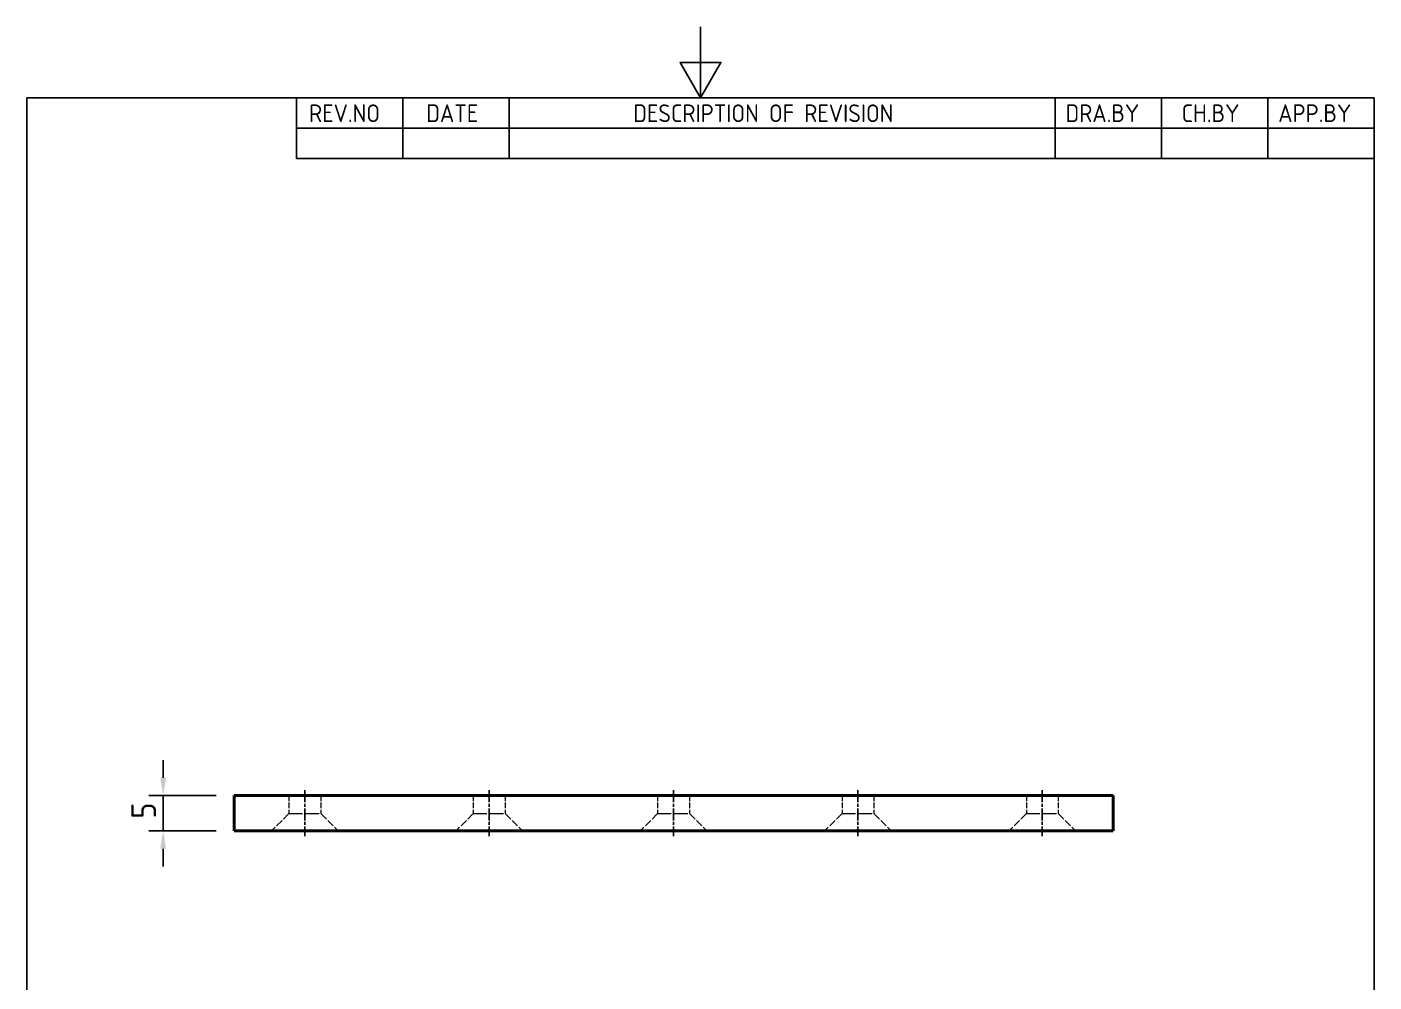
# Model space of a CAD drawing. Header units: millimetres. Extents: x 0 to 210, y 0 to 297.
# Drawn here: x 10 to 200, y 162.4 to 297 of the extents above; entities that cross this region are included whole.
import ezdxf

# ---------------------------------------------------------------- set-up
doc = ezdxf.new("R2010")
doc.units = ezdxf.units.MM
doc.linetypes.add('CHAIN', pattern=[0.35429999999999995, 0.2362, -0.0295, 0.0591, -0.0295])
doc.linetypes.add('DASHED', pattern=[0.2067, 0.1654, -0.0413])
doc.layers.get('0').update_dxf_attribs({"color": 3, "lineweight": 25})
for name, color, linetype, lineweight in [('가려진 것(ISO)', 2, 'DASHED', 18), ('가시적인 것(ISO)', 3, 'Continuous', 40), ('경계(ISO)', 7, 'Continuous', 25), ('기호(ISO)', 5, 'Continuous', 25), ('중심선(ISO)', 1, 'Continuous', 25), ('치수(ISO)', 2, 'Continuous', 25)]:
    doc.layers.add(name, color=color, linetype=linetype, lineweight=lineweight)
doc.styles.add('ISO Proportiona M2B', font='isocp.shx')
doc.styles.add('치수 텍스트_PSTEK_POSCO', font='isocp.shx')
doc.dimstyles.new('치수_PSTEK_POSCO', dxfattribs={"dimtxt": 3.5, "dimasz": 2.5, "dimexe": 2, "dimexo": 2.5, "dimgap": 1, "dimtad": 1, "dimrnd": 1e-08, "dimdsep": 46, "dimtxsty": '치수 텍스트_PSTEK_POSCO', "dimcen": 0.09, "dimdle": 10, "dimclrd": 7, "dimclre": 7, "dimclrt": 2, "dimadec": 1, "dimazin": 2, "dimtfac": 1, "dimtmove": 0, "dimatfit": 3, "dimfxl": 0, "dimtolj": 1, "dimlwd": -1, "dimlwe": -1, "dimarcsym": 0})

# ---------------------------------------------------------------- blocks, each defined once
blk = doc.blocks.new('경계 Default Border')
at = {"layer": '경계(ISO)', "flags": 128}
for points in [[(105, 297.0000076293945), (105, 287.0000076293945), (102.1132469177246, 292.0000076293945), (107.8867530822754, 292.0000076293945), (105, 287.0000076293945)], [(10, 10), (10, 287.0000076293945), (200, 287.0000076293945), (200, 10), (10, 10)]]:
    blk.add_lwpolyline(points, dxfattribs=at)
blk = doc.blocks.new('*D28')
at = {"layer": 'Defpoints', "color": 0, "transparency": 16777216}
for p in [(29.20800865686907, 188.6482756739335), (39.20800865686903, 188.6482756739335), (39.20800865686903, 183.6482756739335)]:
    blk.add_point(p, dxfattribs=at)
at = {"layer": '치수(ISO)', "color": 7, "transparency": 16777216}
for p, q in [((29.20800865686907, 191.1482756739335), (29.20800865686907, 193.6482756739335)), ((36.70800865686903, 188.6482756739335), (27.20800865686907, 188.6482756739335)), ((29.20800865686906, 183.6482756739335), (29.20800865686907, 188.6482756739335)), ((36.70800865686903, 183.6482756739335), (27.20800865686906, 183.6482756739335)), ((29.20800865686906, 181.1482756739335), (29.20800865686906, 178.6482756739335))]:
    blk.add_line(p, q, dxfattribs=at)
for points in [[(28.7913419902024, 191.1482756739335), (29.62467532353573, 191.1482756739335), (29.20800865686907, 188.6482756739335)], [(28.79134199020239, 181.1482756739335), (29.62467532353573, 181.1482756739335), (29.20800865686906, 183.6482756739335)]]:
    blk.add_solid(points, dxfattribs=at)
at = {"layer": '치수(ISO)', "color": 2, "transparency": 16777216, "insert": (26.45800865686903, 185.3757883005182), "char_height": 3.5, "attachment_point": 4, "rotation": 90, "style": '치수 텍스트_PSTEK_POSCO'}
blk.add_mtext('\\A1;5', dxfattribs=at)

msp = doc.modelspace()

# ---------------------------------------------------------------- linework, layer by layer
at = {"layer": '가려진 것(ISO)', "ltscale": 4.856876373291016}
for p, q in [((46.95800865686902, 188.6482756739305), (46.95800865686902, 186.0982756739305)), ((51.45800865686901, 188.6482756739305), (51.45800865686901, 186.0982756739305)), ((72.95800865686901, 188.6482756739305), (72.95800865686901, 186.0982756739305)), ((77.45800865686901, 188.6482756739305), (77.45800865686901, 186.0982756739305)), ((98.95800865686901, 188.6482756739305), (98.95800865686901, 186.0982756739305)), ((103.458008656869, 188.6482756739305), (103.458008656869, 186.0982756739305)), ((124.958008656869, 188.6482756739305), (124.958008656869, 186.0982756739305)), ((129.458008656869, 188.6482756739305), (129.458008656869, 186.0982756739305)), ((150.958008656869, 188.6482756739305), (150.958008656869, 186.0982756739305)), ((155.458008656869, 188.6482756739305), (155.458008656869, 186.0982756739305))]:
    msp.add_line(p, q, dxfattribs=at)
at = {"layer": '가려진 것(ISO)', "ltscale": 6.599337100982666}
for p, q in [((46.95800865686901, 186.0982756739305), (44.50800865686902, 183.6482756739305)), ((51.45800865686901, 186.0982756739305), (53.90800865686901, 183.6482756739305)), ((72.95800865686901, 186.0982756739305), (70.50800865686901, 183.6482756739305)), ((77.45800865686901, 186.0982756739305), (79.90800865686901, 183.6482756739305)), ((98.95800865686901, 186.0982756739305), (96.50800865686902, 183.6482756739305)), ((103.458008656869, 186.0982756739305), (105.908008656869, 183.6482756739305)), ((124.958008656869, 186.0982756739305), (122.508008656869, 183.6482756739305)), ((129.458008656869, 186.0982756739305), (131.908008656869, 183.6482756739305)), ((150.958008656869, 186.0982756739305), (148.508008656869, 183.6482756739305)), ((155.458008656869, 186.0982756739305), (157.908008656869, 183.6482756739305))]:
    msp.add_line(p, q, dxfattribs=at)
at = {"layer": '가려진 것(ISO)', "ltscale": 11.39910221099854}
for p, q in [((46.95800865686902, 186.0982756739305), (51.45800865686901, 186.0982756739305)), ((72.95800865686901, 186.0982756739305), (77.45800865686901, 186.0982756739305)), ((98.95800865686901, 186.0982756739305), (103.458008656869, 186.0982756739305)), ((124.958008656869, 186.0982756739305), (129.458008656869, 186.0982756739305)), ((150.958008656869, 186.0982756739305), (155.458008656869, 186.0982756739305))]:
    msp.add_line(p, q, dxfattribs=at)
at = {"layer": '가시적인 것(ISO)'}
for p, q in [((39.20800865686903, 188.6482756739335), (39.20800865686903, 183.6482756739335)), ((39.20800865686903, 188.6482756739335), (163.208008656869, 188.6482756739335)), ((163.208008656869, 188.6482756739335), (163.208008656869, 183.6482756739335)), ((39.20800865686903, 183.6482756739335), (163.208008656869, 183.6482756739335))]:
    msp.add_line(p, q, dxfattribs=at)
at = {"layer": '기호(ISO)'}
for p, q in [((48.00000000000001, 287.0000076293945), (200, 287.0000076293945)), ((48.00000000000001, 287.0000076293945), (48.00000000000001, 282.7200076293945)), ((63.00000000000001, 287.0000076293945), (63.00000000000001, 282.7200076293945)), ((78, 287.0000076293945), (78, 282.7200076293945)), ((155, 287.0000076293945), (155, 282.7200076293945)), ((170, 287.0000076293945), (170, 282.7200076293945)), ((185, 287.0000076293945), (185, 282.7200076293945)), ((200, 287.0000076293945), (200, 282.7200076293945)), ((48.00000000000001, 282.7200076293945), (200, 282.7200076293945)), ((48.00000000000001, 282.7200076293945), (48.00000000000001, 278.4400076293945)), ((63.00000000000001, 282.7200076293945), (63.00000000000001, 278.4400076293945)), ((78, 282.7200076293945), (78, 278.4400076293945)), ((155, 282.7200076293945), (155, 278.4400076293945)), ((170, 282.7200076293945), (170, 278.4400076293945)), ((185, 282.7200076293945), (185, 278.4400076293945)), ((200, 282.7200076293945), (200, 278.4400076293945)), ((48.00000000000001, 278.4400076293945), (200, 278.4400076293945))]:
    msp.add_line(p, q, dxfattribs=at)
at = {"layer": '중심선(ISO)', "linetype": 'CHAIN', "ltscale": 7.222748279571533}
for p, q in [((49.20800865686901, 189.3982756739305), (49.20800865686901, 182.8982756739305)), ((75.20800865686901, 189.3982756739305), (75.20800865686901, 182.8982756739305)), ((101.208008656869, 189.3982756739305), (101.208008656869, 182.8982756739305)), ((127.208008656869, 189.3982756739305), (127.208008656869, 182.8982756739305)), ((153.208008656869, 189.3982756739305), (153.208008656869, 182.8982756739305))]:
    msp.add_line(p, q, dxfattribs=at)

# ---------------------------------------------------------------- block references
msp.add_blockref('경계 Default Border', (0, 0))

# ---------------------------------------------------------------- texts
at = {"layer": '기호(ISO)', "color": 2, "char_height": 2.5, "attachment_point": 7, "style": 'ISO Proportiona M2B'}
for s, insert in [('REV.NO', (49.7871163682308, 283.5831900503393)), ('DATE', (66.31423177283666, 283.5831900503393)), ('DESCRIPTION OF REVISION', (95.50702043336295, 283.5831900503393)), ('DRA.BY', (156.4757339553203, 283.5831900503393)), ('CH.BY', (172.8642915086116, 283.5831900503393)), ('APP.BY', (186.4777339604403, 283.5831900503393))]:
    msp.add_mtext(s, dxfattribs=dict(at, insert=insert))

# ---------------------------------------------------------------- dimensions: what is measured, and where the dimension line sits
at = {"layer": '치수(ISO)', "color": 7}
dim = msp.add_linear_dim(base=(29.20800865686907, 188.6482756739335), p1=(39.20800865686903, 183.6482756739335), p2=(39.20800865686903, 188.6482756739335), angle=270, dimstyle='치수_PSTEK_POSCO', override={"dimdec": 2, "dimtp": 0, "dimtm": -0, "dimtdec": 2, "dimtofl": 1, "dimatfit": 1}, dxfattribs=at)
dim.commit()
dim.dimension.update_dxf_attribs({"geometry": '*D28', "text_midpoint": (29.20800865686903, 186.1482756739335), "dimtype": 160})

doc.saveas('drawing.dxf')
